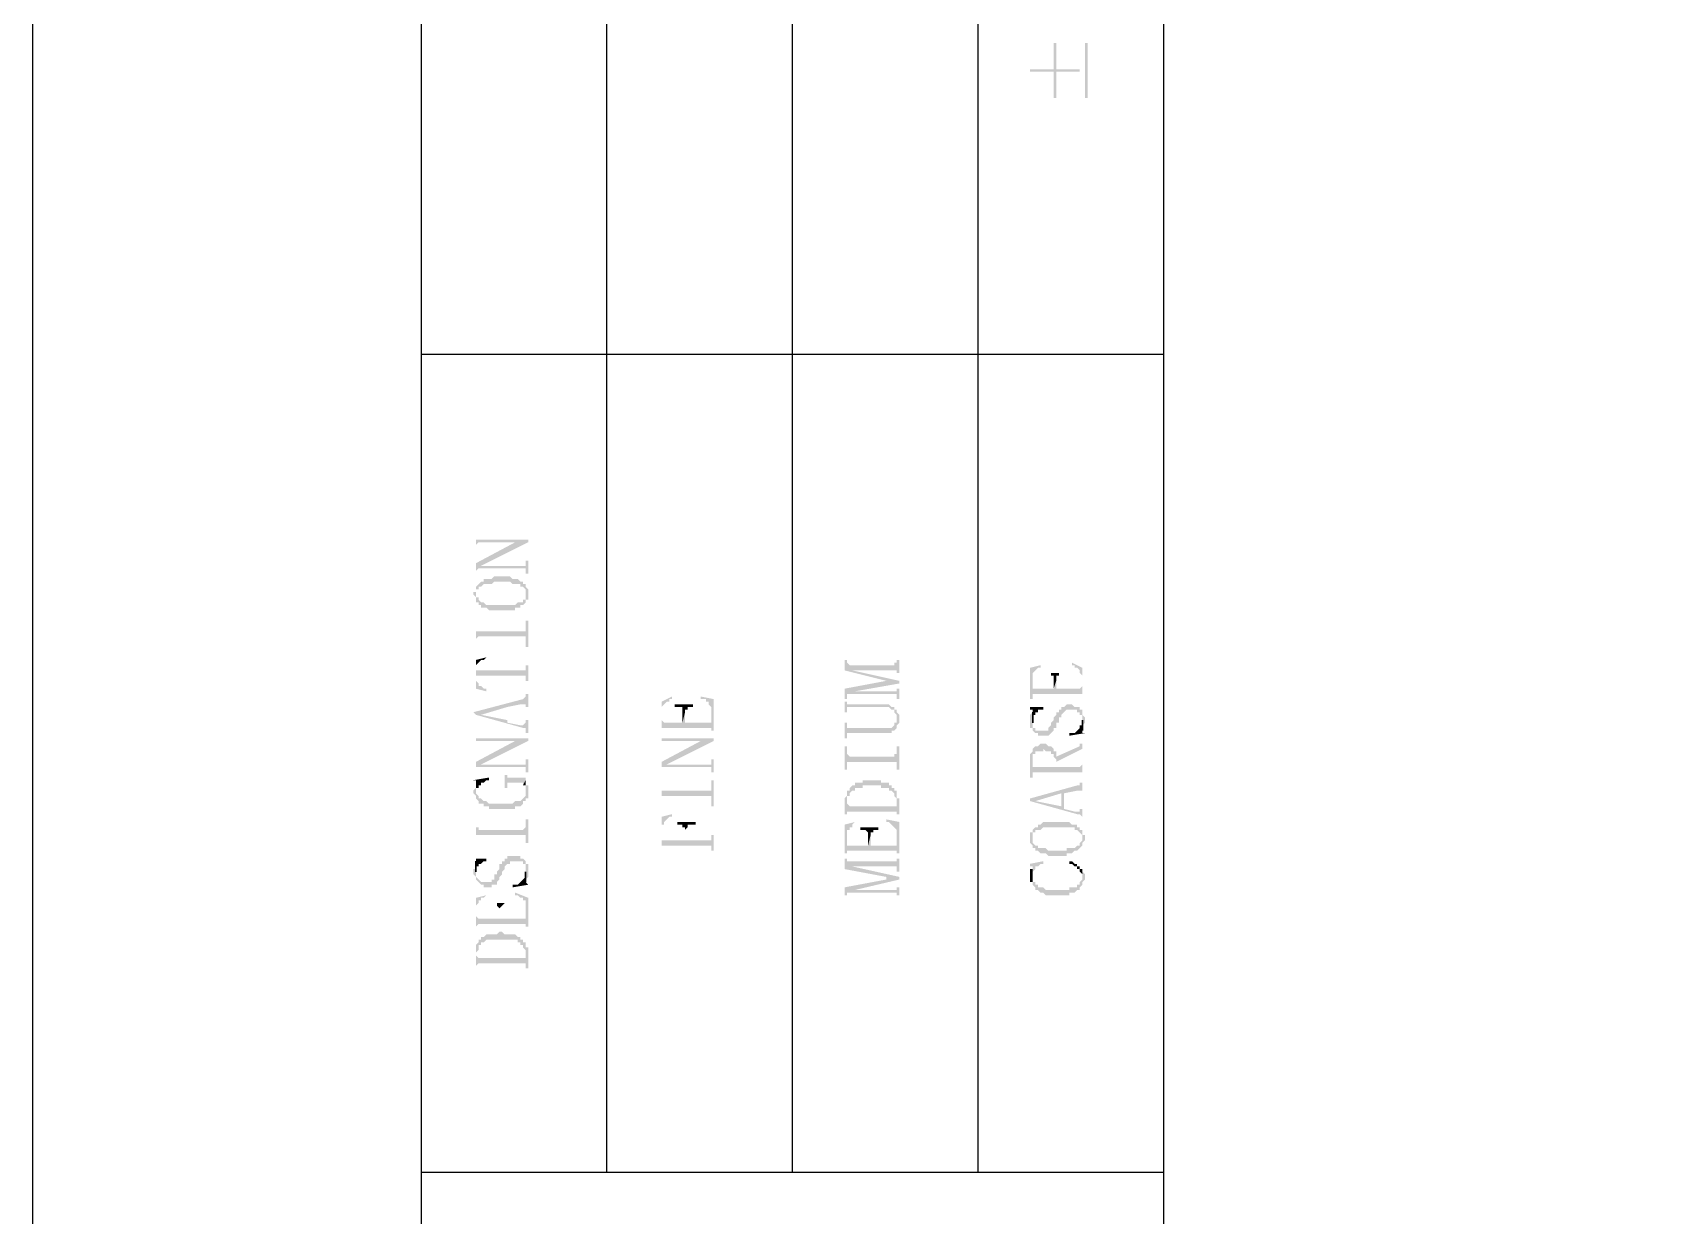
# Model space of a CAD drawing. Header units: millimetres. Extents: x 1167 to 2269, y 1197 to 1555.
# Drawn here: x 1849.13 to 1877.25, y 1474.57 to 1494.99 of the extents above; entities that cross this region are included whole.
import ezdxf

# ---------------------------------------------------------------- set-up
doc = ezdxf.new("R2010")
doc.units = ezdxf.units.MM

msp = doc.modelspace()

# ---------------------------------------------------------------- hatches: boundary and pattern name
at = {"transparency": 33554559}
for points in [[(1866.35536, 1494.35942), (1866.35536, 1494.31428), (1866.76155, 1494.31428), (1866.76155, 1493.86296), (1866.80669, 1493.86296), (1866.80669, 1494.31428), (1867.21288, 1494.31428), (1867.21288, 1494.35942), (1866.80669, 1494.35942), (1866.80669, 1494.81074), (1866.76155, 1494.81074), (1866.76155, 1494.35942)], [(1867.34827, 1493.86296), (1867.34827, 1494.81074), (1867.30314, 1494.81074), (1867.30314, 1493.86296)], [(1856.78734, 1486.32589), (1856.78734, 1486.10023), (1856.78734, 1486.14536), (1856.78734, 1486.14536), (1856.83248, 1486.19049), (1857.68999, 1486.19049), (1857.68999, 1486.23562), (1856.78734, 1486.23562)], [(1856.78734, 1485.82944), (1856.78734, 1485.64891), (1856.78734, 1485.69404), (1856.78734, 1485.69404), (1856.83248, 1485.73917), (1856.83248, 1485.73917), (1856.87761, 1485.7843), (1857.68999, 1486.19049), (1857.46433, 1486.19049)], [(1856.83248, 1485.73917), (1857.64486, 1485.73917), (1857.64486, 1485.69404), (1857.64486, 1485.64891), (1857.68999, 1485.64891), (1857.68999, 1485.87457), (1857.64486, 1485.87457), (1857.64486, 1485.7843), (1856.87761, 1485.7843)], [(1856.74221, 1485.28785), (1856.74221, 1485.28785), (1856.78734, 1485.24272), (1856.78734, 1485.19758), (1856.78734, 1485.15245), (1856.83248, 1485.15245), (1856.83248, 1485.10732), (1856.87761, 1485.10732), (1856.87761, 1485.06219), (1856.96787, 1485.06219), (1857.013, 1485.01706), (1857.46433, 1485.01706), (1857.46433, 1485.06219), (1857.55459, 1485.06219), (1857.55459, 1485.10732), (1857.59972, 1485.10732), (1857.64486, 1485.15245), (1857.64486, 1485.19758), (1857.68999, 1485.19758), (1857.68999, 1485.24272), (1857.68999, 1485.28785), (1857.68999, 1485.33298), (1857.68999, 1485.37811), (1857.68999, 1485.37811), (1857.64486, 1485.42325), (1857.64486, 1485.28785), (1857.64486, 1485.24272), (1857.64486, 1485.19758), (1857.59972, 1485.19758), (1857.59972, 1485.15245), (1857.50946, 1485.15245), (1857.46433, 1485.10732), (1856.96787, 1485.10732), (1856.92274, 1485.15245), (1856.87761, 1485.15245), (1856.83248, 1485.19758), (1856.83248, 1485.24272), (1856.78734, 1485.24272), (1856.78734, 1485.28785), (1856.78734, 1485.42325), (1856.78734, 1485.37811), (1856.78734, 1485.33298), (1856.74221, 1485.33298)], [(1856.78734, 1485.42325), (1856.78734, 1485.28785), (1856.78734, 1485.33298), (1856.78734, 1485.37811), (1856.83248, 1485.37811), (1856.83248, 1485.42325), (1856.87761, 1485.42325), (1856.92274, 1485.46838), (1857.05814, 1485.46838), (1857.10327, 1485.51351), (1857.37406, 1485.51351), (1857.41919, 1485.46838), (1857.55459, 1485.46838), (1857.55459, 1485.42325), (1857.59972, 1485.42325), (1857.64486, 1485.37811), (1857.64486, 1485.33298), (1857.64486, 1485.28785), (1857.64486, 1485.42325), (1857.64486, 1485.46838), (1857.59972, 1485.46838), (1857.59972, 1485.51351), (1857.55459, 1485.51351), (1857.50946, 1485.55864), (1857.41919, 1485.55864), (1857.37406, 1485.60377), (1857.10327, 1485.60377), (1857.05814, 1485.55864), (1856.92274, 1485.55864), (1856.92274, 1485.51351), (1856.87761, 1485.51351), (1856.83248, 1485.46838), (1856.83248, 1485.46838)], [(1856.78734, 1484.83653), (1856.78734, 1484.38521), (1856.78734, 1484.5206), (1856.78734, 1484.5206), (1856.83248, 1484.56573), (1857.64486, 1484.56573), (1857.64486, 1484.38521), (1857.68999, 1484.38521), (1857.68999, 1484.83653), (1857.64486, 1484.83653), (1857.64486, 1484.70113), (1857.64486, 1484.656), (1856.78734, 1484.656)], [(1856.78734, 1484.15954), (1856.78734, 1484.02415), (1856.78734, 1484.06928), (1856.83248, 1484.11441), (1856.83248, 1484.11441), (1856.87761, 1484.15954), (1856.92274, 1484.15954), (1856.96787, 1484.20468), (1856.96787, 1484.20468)], [(1856.78734, 1484.15954), (1856.78734, 1483.66309), (1856.96787, 1483.61796), (1856.96787, 1483.66309), (1856.92274, 1483.66309), (1856.87761, 1483.70822), (1856.83248, 1483.70822), (1856.83248, 1483.75336), (1856.83248, 1483.75336), (1856.78734, 1483.79849), (1856.78734, 1484.02415)], [(1856.78734, 1484.02415), (1856.78734, 1483.84362), (1856.78734, 1483.88875), (1857.64486, 1483.88875), (1857.64486, 1483.84362), (1857.64486, 1483.79849), (1857.68999, 1483.79849), (1857.68999, 1484.06928), (1857.64486, 1484.06928), (1857.64486, 1484.02415), (1857.64486, 1483.97902), (1856.78734, 1483.97902)], [(1863.15098, 1484.15954), (1863.15098, 1483.97902), (1863.8731, 1483.79849), (1863.8731, 1483.79849), (1864.09876, 1483.75336), (1864.09876, 1483.79849), (1863.28638, 1483.97902), (1863.28638, 1483.97902), (1863.24124, 1484.06928), (1863.24124, 1484.06928), (1863.19611, 1484.11441), (1863.19611, 1484.15954), (1863.19611, 1484.15954)], [(1863.24124, 1484.06928), (1863.28638, 1483.97902), (1864.05362, 1483.97902), (1864.05362, 1483.93388), (1864.09876, 1483.93388), (1864.09876, 1484.15954), (1864.05362, 1484.15954), (1864.05362, 1484.11441), (1864.00849, 1484.11441), (1864.00849, 1484.06928)], [(1866.35536, 1484.02415), (1866.35536, 1483.48256), (1866.4005, 1483.48256), (1866.4005, 1483.88875), (1866.4005, 1483.93388), (1866.4005, 1483.93388), (1866.44563, 1483.97902), (1866.44563, 1483.97902), (1866.49076, 1484.02415), (1866.53589, 1484.02415), (1866.53589, 1484.06928), (1866.53589, 1484.06928)], [(1867.07748, 1484.06928), (1867.12261, 1484.06928), (1867.12261, 1484.02415), (1867.16774, 1484.02415), (1867.21288, 1483.97902), (1867.21288, 1483.93388), (1867.21288, 1483.93388), (1867.25801, 1483.88875), (1867.25801, 1483.48256), (1867.25801, 1484.02415), (1867.07748, 1484.11441)], [(1863.15098, 1483.66309), (1863.15098, 1483.48256), (1863.19611, 1483.48256), (1863.19611, 1483.52769), (1863.19611, 1483.57283), (1863.24124, 1483.57283), (1863.33151, 1483.61796), (1864.09876, 1483.75336), (1863.8731, 1483.79849)], [(1866.4005, 1483.52769), (1866.4005, 1483.57283), (1867.25801, 1483.57283), (1867.25801, 1483.52769), (1867.25801, 1483.70822), (1867.25801, 1483.70822), (1867.21288, 1483.66309), (1866.80669, 1483.66309), (1866.80669, 1483.79849), (1866.76155, 1483.66309), (1866.4005, 1483.66309), (1866.4005, 1483.84362)], [(1866.62616, 1483.93388), (1866.71642, 1483.93388), (1866.71642, 1483.88875), (1866.76155, 1483.88875), (1866.76155, 1483.66309), (1866.80669, 1483.79849), (1866.80669, 1483.84362), (1866.80669, 1483.88875), (1866.85182, 1483.88875), (1866.85182, 1483.93388), (1866.94208, 1483.93388)], [(1856.74221, 1483.2569), (1856.78734, 1483.21177), (1856.87761, 1483.21177), (1857.32893, 1483.34717), (1857.32893, 1483.1215), (1857.32893, 1483.34717), (1857.55459, 1483.3923), (1857.64486, 1483.3923), (1857.64486, 1483.34717), (1857.68999, 1483.34717), (1857.68999, 1483.57283), (1857.64486, 1483.57283), (1857.64486, 1483.52769), (1857.64486, 1483.52769), (1857.59972, 1483.48256), (1857.59972, 1483.48256)], [(1859.99173, 1483.43743), (1859.99173, 1482.94098), (1859.99173, 1483.30203), (1859.99173, 1483.34717), (1860.03686, 1483.3923), (1860.03686, 1483.3923), (1860.08199, 1483.43743), (1860.12712, 1483.43743), (1860.12712, 1483.48256), (1860.17226, 1483.48256), (1860.17226, 1483.52769)], [(1860.66871, 1483.48256), (1860.75898, 1483.48256), (1860.75898, 1483.43743), (1860.80411, 1483.43743), (1860.80411, 1483.3923), (1860.80411, 1483.3923), (1860.84924, 1483.34717), (1860.84924, 1482.94098), (1860.89437, 1482.94098), (1860.89437, 1483.48256), (1860.66871, 1483.52769)], [(1863.15098, 1483.43743), (1863.15098, 1483.2569), (1863.19611, 1483.2569), (1863.19611, 1483.30203), (1863.19611, 1483.34717), (1863.91823, 1483.34717), (1863.96336, 1483.30203), (1864.00849, 1483.30203), (1864.00849, 1483.2569), (1864.00849, 1483.2569), (1864.05362, 1483.21177), (1864.05362, 1483.16664), (1864.05362, 1483.30203), (1864.00849, 1483.30203), (1864.00849, 1483.34717), (1863.96336, 1483.34717), (1863.91823, 1483.3923), (1863.19611, 1483.3923), (1863.19611, 1483.43743), (1863.19611, 1483.43743)], [(1863.24124, 1483.57283), (1864.05362, 1483.57283), (1864.05362, 1483.52769), (1864.05362, 1483.48256), (1864.09876, 1483.48256), (1864.09876, 1483.66309), (1864.05362, 1483.66309), (1864.05362, 1483.61796), (1863.33151, 1483.61796)], [(1856.78734, 1483.21177), (1857.59972, 1482.98611), (1857.64486, 1482.98611), (1857.64486, 1482.94098), (1857.64486, 1482.89584), (1857.68999, 1482.89584), (1857.68999, 1483.1215), (1857.64486, 1483.1215), (1857.64486, 1483.07637), (1857.64486, 1483.07637), (1857.59972, 1483.03124), (1857.55459, 1483.03124), (1857.32893, 1483.07637), (1857.32893, 1483.34717), (1857.32893, 1483.1215), (1856.87761, 1483.21177), (1856.87761, 1483.21177)], [(1859.99173, 1482.94098), (1859.99173, 1482.98611), (1860.84924, 1482.98611), (1860.84924, 1482.94098), (1860.84924, 1483.1215), (1860.84924, 1483.07637), (1860.39792, 1483.07637), (1860.39792, 1483.2569), (1860.35279, 1483.07637), (1860.03686, 1483.07637), (1859.99173, 1483.1215), (1859.99173, 1483.30203)], [(1860.21739, 1483.3923), (1860.21739, 1483.34717), (1860.35279, 1483.34717), (1860.35279, 1483.30203), (1860.35279, 1483.2569), (1860.35279, 1483.07637), (1860.39792, 1483.2569), (1860.39792, 1483.30203), (1860.44305, 1483.30203), (1860.44305, 1483.34717), (1860.53331, 1483.34717), (1860.53331, 1483.3923)], [(1863.15098, 1483.07637), (1863.15098, 1482.80558), (1863.19611, 1482.80558), (1863.19611, 1482.85071), (1863.19611, 1482.89584), (1863.96336, 1482.89584), (1863.96336, 1482.94098), (1864.00849, 1482.94098), (1864.05362, 1482.98611), (1864.05362, 1483.03124), (1864.05362, 1483.03124), (1864.09876, 1483.07637), (1864.09876, 1483.1215), (1864.09876, 1483.16664), (1864.09876, 1483.21177), (1864.05362, 1483.2569), (1864.05362, 1483.1215), (1864.05362, 1483.07637), (1864.00849, 1483.07637), (1864.00849, 1483.03124), (1864.00849, 1483.03124), (1863.96336, 1482.98611), (1863.19611, 1482.98611), (1863.19611, 1483.07637)], [(1866.35536, 1483.1215), (1866.35536, 1483.03124), (1866.35536, 1482.98611), (1866.4005, 1482.98611), (1866.4005, 1482.94098), (1866.4005, 1482.94098), (1866.44563, 1482.89584), (1866.49076, 1482.89584), (1866.49076, 1482.85071), (1866.67129, 1482.85071), (1866.71642, 1482.89584), (1866.71642, 1482.89584), (1866.76155, 1482.94098), (1866.76155, 1482.98611), (1866.80669, 1482.98611), (1866.80669, 1483.07637), (1866.85182, 1483.07637), (1866.85182, 1483.16664), (1866.89695, 1483.16664), (1866.89695, 1483.21177), (1866.89695, 1483.21177), (1866.94208, 1483.2569), (1866.94208, 1483.2569), (1866.98721, 1483.30203), (1867.16774, 1483.30203), (1867.16774, 1483.2569), (1867.21288, 1483.2569), (1867.21288, 1483.21177), (1867.25801, 1483.21177), (1867.25801, 1483.16664), (1867.25801, 1482.98611), (1867.25801, 1483.03124), (1867.25801, 1483.03124), (1867.30314, 1483.07637), (1867.30314, 1483.1215), (1867.30314, 1483.16664), (1867.30314, 1483.16664), (1867.25801, 1483.21177), (1867.25801, 1483.2569), (1867.25801, 1483.30203), (1867.21288, 1483.30203), (1867.21288, 1483.34717), (1867.12261, 1483.34717), (1867.07748, 1483.3923), (1866.98721, 1483.3923), (1866.94208, 1483.34717), (1866.89695, 1483.34717), (1866.89695, 1483.30203), (1866.85182, 1483.30203), (1866.85182, 1483.2569), (1866.80669, 1483.2569), (1866.80669, 1483.21177), (1866.80669, 1483.21177), (1866.76155, 1483.16664), (1866.76155, 1483.1215), (1866.76155, 1483.1215), (1866.71642, 1483.07637), (1866.71642, 1483.03124), (1866.71642, 1483.03124), (1866.67129, 1482.98611), (1866.67129, 1482.94098), (1866.44563, 1482.94098), (1866.44563, 1482.98611), (1866.4005, 1482.98611), (1866.4005, 1483.03124), (1866.4005, 1483.07637), (1866.4005, 1483.2569), (1866.35536, 1483.21177), (1866.35536, 1483.16664)], [(1866.35536, 1483.34717), (1866.35536, 1483.30203), (1866.4005, 1483.30203), (1866.4005, 1483.16664), (1866.4005, 1483.21177), (1866.44563, 1483.21177), (1866.44563, 1483.2569), (1866.49076, 1483.2569), (1866.49076, 1483.30203), (1866.58103, 1483.30203), (1866.58103, 1483.34717)], [(1856.78734, 1482.89584), (1856.78734, 1482.67018), (1856.78734, 1482.76045), (1857.68999, 1482.76045), (1857.68999, 1482.80558), (1856.78734, 1482.80558)], [(1859.99173, 1482.89584), (1859.99173, 1482.67018), (1859.99173, 1482.71532), (1859.99173, 1482.76045), (1860.89437, 1482.76045), (1860.89437, 1482.80558), (1859.99173, 1482.80558)], [(1867.03235, 1482.85071), (1867.03235, 1482.85071), (1867.30314, 1482.89584), (1867.25801, 1482.89584), (1867.25801, 1482.94098), (1867.25801, 1483.07637), (1867.25801, 1483.03124), (1867.21288, 1483.03124), (1867.21288, 1482.98611), (1867.21288, 1482.98611), (1867.16774, 1482.94098), (1867.16774, 1482.94098), (1867.12261, 1482.89584), (1867.03235, 1482.89584)], [(1856.78734, 1482.39939), (1856.78734, 1482.21886), (1856.78734, 1482.30913), (1856.83248, 1482.30913), (1856.87761, 1482.35426), (1857.68999, 1482.76045), (1857.46433, 1482.76045)], [(1859.99173, 1482.39939), (1859.99173, 1482.21886), (1859.99173, 1482.26399), (1859.99173, 1482.30913), (1860.03686, 1482.30913), (1860.08199, 1482.35426), (1860.89437, 1482.76045), (1860.66871, 1482.76045)], [(1863.15098, 1482.67018), (1863.15098, 1482.26399), (1863.19611, 1482.26399), (1863.19611, 1482.39939), (1864.05362, 1482.39939), (1864.05362, 1482.26399), (1864.09876, 1482.26399), (1864.09876, 1482.67018), (1864.05362, 1482.67018), (1864.05362, 1482.53479), (1864.00849, 1482.53479), (1864.00849, 1482.48965), (1863.24124, 1482.48965), (1863.19611, 1482.53479), (1863.19611, 1482.67018)], [(1866.35536, 1482.44452), (1866.35536, 1482.1286), (1866.4005, 1482.1286), (1866.4005, 1482.44452), (1866.4005, 1482.53479), (1866.44563, 1482.53479), (1866.44563, 1482.57992), (1866.58103, 1482.57992), (1866.58103, 1482.62505), (1866.58103, 1482.62505), (1866.62616, 1482.57992), (1866.71642, 1482.57992), (1866.71642, 1482.53479), (1866.76155, 1482.53479), (1866.76155, 1482.48965), (1866.76155, 1482.48965), (1866.80669, 1482.44452), (1866.80669, 1482.30913), (1866.80669, 1482.57992), (1866.76155, 1482.57992), (1866.76155, 1482.62505), (1866.76155, 1482.62505), (1866.71642, 1482.67018), (1866.67129, 1482.67018), (1866.62616, 1482.71532), (1866.53589, 1482.71532), (1866.49076, 1482.67018), (1866.44563, 1482.67018), (1866.4005, 1482.62505), (1866.4005, 1482.57992), (1866.4005, 1482.57992), (1866.35536, 1482.53479), (1866.35536, 1482.48965), (1866.35536, 1482.48965)], [(1866.80669, 1482.48965), (1866.80669, 1482.39939), (1867.25801, 1482.62505), (1867.25801, 1482.76045), (1867.25801, 1482.71532), (1867.21288, 1482.71532), (1867.21288, 1482.67018), (1867.21288, 1482.67018)], [(1856.83248, 1482.30913), (1857.64486, 1482.30913), (1857.64486, 1482.21886), (1857.68999, 1482.21886), (1857.68999, 1482.44452), (1857.64486, 1482.44452), (1857.64486, 1482.39939), (1857.64486, 1482.35426), (1856.87761, 1482.35426)], [(1860.03686, 1482.30913), (1860.84924, 1482.30913), (1860.84924, 1482.21886), (1860.89437, 1482.21886), (1860.89437, 1482.44452), (1860.84924, 1482.44452), (1860.84924, 1482.39939), (1860.84924, 1482.35426), (1860.08199, 1482.35426)], [(1866.4005, 1482.17373), (1866.4005, 1482.21886), (1867.25801, 1482.21886), (1867.25801, 1482.1286), (1867.25801, 1482.39939), (1867.25801, 1482.35426), (1867.25801, 1482.35426), (1867.21288, 1482.30913), (1866.80669, 1482.30913), (1866.80669, 1482.53479), (1866.80669, 1482.57992), (1866.80669, 1482.30913), (1866.4005, 1482.30913), (1866.4005, 1482.39939)], [(1856.74221, 1482.08346), (1856.78734, 1482.08346), (1856.78734, 1482.03833), (1856.78734, 1481.90294), (1856.78734, 1481.94807), (1856.83248, 1481.94807), (1856.83248, 1481.9932), (1856.87761, 1481.9932), (1856.87761, 1482.03833), (1856.92274, 1482.03833), (1856.96787, 1482.08346), (1857.013, 1482.08346), (1857.013, 1482.1286)], [(1857.2838, 1482.17373), (1857.2838, 1481.94807), (1857.32893, 1481.94807), (1857.32893, 1481.9932), (1857.32893, 1482.03833), (1857.59972, 1482.03833), (1857.59972, 1481.9932), (1857.64486, 1482.08346), (1857.64486, 1482.1286), (1857.32893, 1482.1286), (1857.32893, 1482.17373), (1857.32893, 1482.17373)], [(1857.59972, 1481.9932), (1857.64486, 1481.9932), (1857.64486, 1481.90294), (1857.64486, 1482.03833), (1857.64486, 1482.08346)], [(1859.99173, 1482.08346), (1859.99173, 1481.63214), (1859.99173, 1481.76754), (1859.99173, 1481.81267), (1860.84924, 1481.81267), (1860.84924, 1481.63214), (1860.89437, 1481.63214), (1860.89437, 1482.08346), (1860.84924, 1482.08346), (1860.84924, 1481.94807), (1860.84924, 1481.90294), (1859.99173, 1481.90294), (1859.99173, 1481.94807)], [(1863.15098, 1481.72241), (1863.15098, 1481.49675), (1863.19611, 1481.49675), (1863.19611, 1481.72241), (1863.19611, 1481.76754), (1863.19611, 1481.81267), (1863.24124, 1481.81267), (1863.24124, 1481.8578), (1863.24124, 1481.8578), (1863.28638, 1481.90294), (1863.33151, 1481.90294), (1863.33151, 1481.94807), (1863.46691, 1481.94807), (1863.46691, 1481.9932), (1863.78283, 1481.9932), (1863.78283, 1481.94807), (1863.91823, 1481.94807), (1863.91823, 1481.90294), (1863.96336, 1481.90294), (1864.00849, 1481.8578), (1864.00849, 1481.81267), (1864.00849, 1481.81267), (1864.05362, 1481.76754), (1864.05362, 1481.49675), (1864.09876, 1481.49675), (1864.09876, 1481.72241), (1864.09876, 1481.76754), (1864.05362, 1481.76754), (1864.05362, 1481.8578), (1864.05362, 1481.90294), (1864.00849, 1481.90294), (1864.00849, 1481.94807), (1863.96336, 1481.94807), (1863.96336, 1481.9932), (1863.91823, 1481.9932), (1863.91823, 1482.03833), (1863.78283, 1482.03833), (1863.78283, 1482.08346), (1863.46691, 1482.08346), (1863.46691, 1482.03833), (1863.33151, 1482.03833), (1863.33151, 1481.9932), (1863.28638, 1481.9932), (1863.24124, 1481.94807), (1863.24124, 1481.90294), (1863.19611, 1481.90294), (1863.19611, 1481.8578), (1863.19611, 1481.81267), (1863.19611, 1481.81267), (1863.15098, 1481.76754), (1863.15098, 1481.76754)], [(1866.35536, 1481.76754), (1866.35536, 1481.72241), (1866.44563, 1481.72241), (1866.89695, 1481.8578), (1866.89695, 1481.63214), (1866.94208, 1481.8578), (1867.16774, 1481.90294), (1867.25801, 1481.90294), (1867.25801, 1481.8578), (1867.25801, 1482.08346), (1867.25801, 1482.03833), (1867.21288, 1482.03833), (1867.21288, 1481.9932), (1867.16774, 1481.9932)], [(1856.74221, 1481.90294), (1856.74221, 1481.8578), (1856.74221, 1481.8578), (1856.78734, 1481.81267), (1856.78734, 1481.76754), (1856.78734, 1481.76754), (1856.83248, 1481.72241), (1856.83248, 1481.67728), (1856.92274, 1481.67728), (1856.92274, 1481.63214), (1857.013, 1481.63214), (1857.013, 1481.58701), (1857.46433, 1481.58701), (1857.46433, 1481.63214), (1857.55459, 1481.63214), (1857.59972, 1481.67728), (1857.59972, 1481.72241), (1857.64486, 1481.72241), (1857.64486, 1481.76754), (1857.68999, 1481.76754), (1857.68999, 1481.81267), (1857.68999, 1481.90294), (1857.68999, 1481.94807), (1857.68999, 1481.9932), (1857.64486, 1481.9932), (1857.64486, 1481.8578), (1857.64486, 1481.81267), (1857.64486, 1481.81267), (1857.59972, 1481.76754), (1857.59972, 1481.76754), (1857.55459, 1481.72241), (1857.46433, 1481.72241), (1857.41919, 1481.67728), (1857.013, 1481.67728), (1856.96787, 1481.72241), (1856.92274, 1481.72241), (1856.87761, 1481.76754), (1856.83248, 1481.76754), (1856.83248, 1481.81267), (1856.83248, 1481.81267), (1856.78734, 1481.8578), (1856.78734, 1481.9932), (1856.78734, 1481.94807), (1856.78734, 1481.94807)], [(1866.35536, 1481.72241), (1867.16774, 1481.49675), (1867.21288, 1481.49675), (1867.25801, 1481.45161), (1867.25801, 1481.40648), (1867.25801, 1481.63214), (1867.25801, 1481.58701), (1867.21288, 1481.58701), (1867.21288, 1481.54188), (1867.12261, 1481.54188), (1866.94208, 1481.58701), (1866.94208, 1481.8578), (1866.89695, 1481.63214), (1866.44563, 1481.72241), (1866.44563, 1481.72241)], [(1859.99173, 1481.45161), (1859.99173, 1480.8649), (1859.99173, 1481.22595), (1859.99173, 1481.31622), (1860.03686, 1481.31622), (1860.03686, 1481.36135), (1860.03686, 1481.36135), (1860.08199, 1481.40648), (1860.08199, 1481.40648), (1860.12712, 1481.45161), (1860.17226, 1481.45161), (1860.17226, 1481.49675)], [(1863.19611, 1481.49675), (1863.19611, 1481.54188), (1864.05362, 1481.54188), (1864.05362, 1481.49675), (1864.05362, 1481.67728), (1864.05362, 1481.63214), (1863.24124, 1481.63214), (1863.19611, 1481.67728), (1863.19611, 1481.72241)], [(1856.78734, 1481.40648), (1856.78734, 1481.00029), (1856.78734, 1481.13569), (1857.64486, 1481.13569), (1857.64486, 1481.00029), (1857.68999, 1481.00029), (1857.68999, 1481.40648), (1857.64486, 1481.40648), (1857.64486, 1481.27109), (1857.64486, 1481.27109), (1857.59972, 1481.22595), (1856.83248, 1481.22595), (1856.83248, 1481.27109), (1856.78734, 1481.27109)], [(1859.99173, 1480.91003), (1859.99173, 1480.95516), (1860.84924, 1480.95516), (1860.84924, 1480.8649), (1860.89437, 1480.8649), (1860.89437, 1481.13569), (1860.84924, 1481.13569), (1860.84924, 1481.09056), (1860.84924, 1481.04542), (1860.39792, 1481.04542), (1860.39792, 1481.22595), (1860.39792, 1481.04542), (1859.99173, 1481.04542), (1859.99173, 1481.22595)], [(1860.26252, 1481.36135), (1860.26252, 1481.31622), (1860.35279, 1481.31622), (1860.35279, 1481.27109), (1860.39792, 1481.27109), (1860.39792, 1481.04542), (1860.39792, 1481.22595), (1860.39792, 1481.22595), (1860.44305, 1481.27109), (1860.44305, 1481.31622), (1860.57845, 1481.31622), (1860.57845, 1481.36135)], [(1863.15098, 1481.31622), (1863.15098, 1480.81976), (1863.19611, 1480.81976), (1863.19611, 1481.18082), (1863.19611, 1481.22595), (1863.24124, 1481.22595), (1863.24124, 1481.27109), (1863.28638, 1481.27109), (1863.28638, 1481.31622), (1863.28638, 1481.31622), (1863.33151, 1481.36135), (1863.37664, 1481.36135), (1863.33151, 1481.36135)], [(1863.19611, 1480.81976), (1863.19611, 1480.8649), (1864.05362, 1480.8649), (1864.05362, 1480.81976), (1864.05362, 1481.00029), (1864.05362, 1480.95516), (1863.6023, 1480.95516), (1863.6023, 1481.13569), (1863.55717, 1480.95516), (1863.19611, 1480.95516), (1863.19611, 1481.00029), (1863.19611, 1481.18082)], [(1863.42177, 1481.27109), (1863.42177, 1481.22595), (1863.51204, 1481.22595), (1863.55717, 1481.18082), (1863.55717, 1481.13569), (1863.55717, 1480.95516), (1863.6023, 1481.13569), (1863.6023, 1481.18082), (1863.64743, 1481.18082), (1863.64743, 1481.22595), (1863.7377, 1481.22595), (1863.7377, 1481.27109)], [(1863.8731, 1481.36135), (1863.91823, 1481.36135), (1863.96336, 1481.31622), (1863.96336, 1481.31622), (1864.00849, 1481.27109), (1864.00849, 1481.27109), (1864.05362, 1481.22595), (1864.05362, 1481.18082), (1864.05362, 1480.81976), (1864.09876, 1480.81976), (1864.09876, 1481.36135), (1863.8731, 1481.40648)], [(1866.35536, 1481.09056), (1866.35536, 1481.04542), (1866.35536, 1481.00029), (1866.35536, 1481.00029), (1866.4005, 1480.95516), (1866.4005, 1480.91003), (1866.44563, 1480.91003), (1866.44563, 1480.8649), (1866.49076, 1480.8649), (1866.53589, 1480.81976), (1866.62616, 1480.81976), (1866.67129, 1480.77463), (1866.98721, 1480.77463), (1866.98721, 1480.81976), (1867.07748, 1480.81976), (1867.12261, 1480.8649), (1867.16774, 1480.8649), (1867.21288, 1480.91003), (1867.21288, 1480.91003), (1867.25801, 1480.95516), (1867.25801, 1481.00029), (1867.25801, 1481.00029), (1867.30314, 1481.04542), (1867.30314, 1481.09056), (1867.30314, 1481.13569), (1867.25801, 1481.13569), (1867.25801, 1481.18082), (1867.25801, 1481.09056), (1867.25801, 1481.04542), (1867.25801, 1481.04542), (1867.21288, 1481.00029), (1867.21288, 1480.95516), (1867.16774, 1480.95516), (1867.12261, 1480.91003), (1866.98721, 1480.91003), (1866.98721, 1480.8649), (1866.67129, 1480.8649), (1866.62616, 1480.91003), (1866.49076, 1480.91003), (1866.49076, 1480.95516), (1866.44563, 1480.95516), (1866.4005, 1481.00029), (1866.4005, 1481.04542), (1866.4005, 1481.18082), (1866.35536, 1481.18082), (1866.35536, 1481.13569)], [(1866.4005, 1481.18082), (1866.4005, 1481.09056), (1866.4005, 1481.13569), (1866.4005, 1481.18082), (1866.44563, 1481.18082), (1866.44563, 1481.22595), (1866.53589, 1481.22595), (1866.58103, 1481.27109), (1867.12261, 1481.27109), (1867.12261, 1481.22595), (1867.16774, 1481.22595), (1867.21288, 1481.18082), (1867.21288, 1481.18082), (1867.25801, 1481.13569), (1867.25801, 1481.09056), (1867.25801, 1481.22595), (1867.21288, 1481.22595), (1867.21288, 1481.27109), (1867.16774, 1481.27109), (1867.16774, 1481.31622), (1867.07748, 1481.31622), (1867.03235, 1481.36135), (1866.58103, 1481.36135), (1866.53589, 1481.31622), (1866.49076, 1481.31622), (1866.49076, 1481.27109), (1866.44563, 1481.27109), (1866.4005, 1481.22595), (1866.4005, 1481.22595)], [(1856.74221, 1480.50384), (1856.74221, 1480.45871), (1856.74221, 1480.45871), (1856.78734, 1480.41357), (1856.78734, 1480.36844), (1856.78734, 1480.36844), (1856.83248, 1480.32331), (1856.83248, 1480.32331), (1856.87761, 1480.27818), (1856.92274, 1480.27818), (1856.92274, 1480.23305), (1857.05814, 1480.23305), (1857.05814, 1480.27818), (1857.1484, 1480.27818), (1857.1484, 1480.32331), (1857.1484, 1480.32331), (1857.19353, 1480.36844), (1857.19353, 1480.41357), (1857.19353, 1480.41357), (1857.23867, 1480.45871), (1857.23867, 1480.50384), (1857.23867, 1480.50384), (1857.2838, 1480.54897), (1857.2838, 1480.5941), (1857.2838, 1480.5941), (1857.32893, 1480.63924), (1857.37406, 1480.63924), (1857.37406, 1480.68437), (1857.59972, 1480.68437), (1857.59972, 1480.63924), (1857.64486, 1480.63924), (1857.64486, 1480.5941), (1857.64486, 1480.36844), (1857.68999, 1480.41357), (1857.68999, 1480.50384), (1857.68999, 1480.5941), (1857.68999, 1480.63924), (1857.64486, 1480.63924), (1857.64486, 1480.68437), (1857.64486, 1480.68437), (1857.59972, 1480.7295), (1857.55459, 1480.7295), (1857.55459, 1480.77463), (1857.32893, 1480.77463), (1857.32893, 1480.7295), (1857.2838, 1480.7295), (1857.2838, 1480.68437), (1857.23867, 1480.68437), (1857.23867, 1480.63924), (1857.19353, 1480.63924), (1857.19353, 1480.54897), (1857.19353, 1480.54897), (1857.1484, 1480.50384), (1857.1484, 1480.45871), (1857.10327, 1480.45871), (1857.10327, 1480.41357), (1857.10327, 1480.36844), (1857.05814, 1480.36844), (1857.05814, 1480.32331), (1856.87761, 1480.32331), (1856.83248, 1480.36844), (1856.83248, 1480.36844), (1856.78734, 1480.41357), (1856.78734, 1480.63924), (1856.78734, 1480.5941), (1856.78734, 1480.54897), (1856.74221, 1480.54897)], [(1856.74221, 1480.7295), (1856.78734, 1480.7295), (1856.78734, 1480.68437), (1856.78734, 1480.54897), (1856.78734, 1480.5941), (1856.83248, 1480.5941), (1856.83248, 1480.63924), (1856.87761, 1480.63924), (1856.92274, 1480.68437), (1856.96787, 1480.68437), (1856.96787, 1480.7295), (1856.96787, 1480.7295)], [(1863.15098, 1480.7295), (1863.15098, 1480.54897), (1863.8731, 1480.41357), (1863.8731, 1480.36844), (1864.09876, 1480.36844), (1864.09876, 1480.41357), (1863.28638, 1480.5941), (1863.28638, 1480.5941), (1863.24124, 1480.68437), (1863.19611, 1480.68437), (1863.19611, 1480.7295), (1863.19611, 1480.7295)], [(1863.24124, 1480.68437), (1863.28638, 1480.5941), (1864.05362, 1480.5941), (1864.05362, 1480.54897), (1864.05362, 1480.50384), (1864.09876, 1480.50384), (1864.09876, 1480.7295), (1864.05362, 1480.7295), (1864.05362, 1480.68437), (1864.00849, 1480.68437)], [(1866.35536, 1480.63924), (1866.35536, 1480.5941), (1866.4005, 1480.5941), (1866.4005, 1480.32331), (1866.4005, 1480.45871), (1866.4005, 1480.50384), (1866.4005, 1480.50384), (1866.44563, 1480.54897), (1866.44563, 1480.5941), (1866.49076, 1480.5941), (1866.53589, 1480.63924), (1866.58103, 1480.63924), (1866.58103, 1480.68437)], [(1867.03235, 1480.63924), (1867.07748, 1480.63924), (1867.12261, 1480.5941), (1867.16774, 1480.5941), (1867.16774, 1480.54897), (1867.21288, 1480.54897), (1867.21288, 1480.50384), (1867.21288, 1480.50384), (1867.25801, 1480.45871), (1867.25801, 1480.41357), (1867.25801, 1480.54897), (1867.21288, 1480.54897), (1867.21288, 1480.5941), (1867.16774, 1480.5941), (1867.16774, 1480.63924), (1867.12261, 1480.63924), (1867.07748, 1480.68437), (1867.03235, 1480.68437)], [(1857.41919, 1480.27818), (1857.41919, 1480.23305), (1857.68999, 1480.27818), (1857.68999, 1480.27818), (1857.64486, 1480.32331), (1857.64486, 1480.45871), (1857.64486, 1480.41357), (1857.64486, 1480.41357), (1857.59972, 1480.36844), (1857.59972, 1480.36844), (1857.55459, 1480.32331), (1857.55459, 1480.32331), (1857.50946, 1480.27818), (1857.46433, 1480.27818)], [(1863.15098, 1480.23305), (1863.15098, 1480.09765), (1863.19611, 1480.09765), (1863.19611, 1480.14278), (1863.24124, 1480.14278), (1863.33151, 1480.18791), (1864.09876, 1480.36844), (1863.8731, 1480.36844)], [(1866.35536, 1480.45871), (1866.35536, 1480.41357), (1866.35536, 1480.36844), (1866.35536, 1480.32331), (1866.4005, 1480.32331), (1866.4005, 1480.5941), (1866.4005, 1480.54897), (1866.35536, 1480.54897), (1866.35536, 1480.50384)], [(1866.4005, 1480.32331), (1866.4005, 1480.27818), (1866.4005, 1480.27818), (1866.44563, 1480.23305), (1866.44563, 1480.18791), (1866.49076, 1480.18791), (1866.53589, 1480.14278), (1866.58103, 1480.14278), (1866.62616, 1480.09765), (1867.03235, 1480.09765), (1867.03235, 1480.14278), (1867.12261, 1480.14278), (1867.16774, 1480.18791), (1867.21288, 1480.18791), (1867.21288, 1480.23305), (1867.21288, 1480.23305), (1867.25801, 1480.27818), (1867.25801, 1480.32331), (1867.25801, 1480.32331), (1867.30314, 1480.36844), (1867.30314, 1480.41357), (1867.30314, 1480.45871), (1867.30314, 1480.45871), (1867.25801, 1480.50384), (1867.25801, 1480.54897), (1867.25801, 1480.41357), (1867.25801, 1480.36844), (1867.25801, 1480.36844), (1867.21288, 1480.32331), (1867.21288, 1480.27818), (1867.16774, 1480.27818), (1867.16774, 1480.23305), (1867.03235, 1480.23305), (1867.03235, 1480.18791), (1866.62616, 1480.18791), (1866.58103, 1480.23305), (1866.49076, 1480.23305), (1866.49076, 1480.27818), (1866.44563, 1480.27818), (1866.44563, 1480.32331), (1866.4005, 1480.32331), (1866.4005, 1480.36844), (1866.4005, 1480.41357), (1866.4005, 1480.41357)], [(1856.78734, 1480.05252), (1856.78734, 1479.55606), (1856.78734, 1479.91712), (1856.78734, 1479.91712), (1856.83248, 1479.96225), (1856.83248, 1480.00738), (1856.87761, 1480.00738), (1856.87761, 1480.05252), (1856.92274, 1480.05252), (1856.96787, 1480.09765), (1856.96787, 1480.09765)], [(1857.46433, 1480.09765), (1857.50946, 1480.09765), (1857.55459, 1480.05252), (1857.59972, 1480.05252), (1857.59972, 1480.00738), (1857.64486, 1480.00738), (1857.64486, 1479.91712), (1857.64486, 1479.55606), (1857.68999, 1479.55606), (1857.68999, 1480.05252), (1857.46433, 1480.14278)], [(1863.24124, 1480.14278), (1864.05362, 1480.14278), (1864.05362, 1480.09765), (1864.09876, 1480.09765), (1864.09876, 1480.23305), (1864.05362, 1480.23305), (1864.05362, 1480.18791), (1863.33151, 1480.18791)], [(1856.78734, 1479.55606), (1856.78734, 1479.55606), (1856.83248, 1479.6012), (1857.64486, 1479.6012), (1857.64486, 1479.55606), (1857.64486, 1479.73659), (1857.64486, 1479.69146), (1857.19353, 1479.69146), (1857.19353, 1479.87199), (1857.19353, 1479.69146), (1856.83248, 1479.69146), (1856.78734, 1479.73659), (1856.78734, 1479.87199)], [(1857.05814, 1479.96225), (1857.1484, 1479.96225), (1857.1484, 1479.91712), (1857.1484, 1479.91712), (1857.19353, 1479.87199), (1857.19353, 1479.69146), (1857.19353, 1479.87199), (1857.19353, 1479.87199), (1857.23867, 1479.91712), (1857.23867, 1479.91712), (1857.2838, 1479.96225), (1857.32893, 1479.96225)], [(1856.78734, 1479.10474), (1856.78734, 1478.83395), (1856.78734, 1479.10474), (1856.78734, 1479.10474), (1856.83248, 1479.14987), (1856.83248, 1479.19501), (1856.83248, 1479.24014), (1856.87761, 1479.24014), (1856.87761, 1479.28527), (1856.92274, 1479.28527), (1856.96787, 1479.3304), (1857.50946, 1479.3304), (1857.50946, 1479.28527), (1857.55459, 1479.28527), (1857.55459, 1479.24014), (1857.59972, 1479.24014), (1857.59972, 1479.19501), (1857.59972, 1479.19501), (1857.64486, 1479.14987), (1857.64486, 1479.10474), (1857.64486, 1478.83395), (1857.68999, 1478.83395), (1857.68999, 1479.10474), (1857.68999, 1479.19501), (1857.64486, 1479.19501), (1857.64486, 1479.24014), (1857.64486, 1479.28527), (1857.59972, 1479.28527), (1857.59972, 1479.3304), (1857.55459, 1479.3304), (1857.55459, 1479.37553), (1857.50946, 1479.37553), (1857.46433, 1479.42067), (1857.2838, 1479.42067), (1857.23867, 1479.4658), (1857.19353, 1479.4658), (1857.1484, 1479.42067), (1856.96787, 1479.42067), (1856.92274, 1479.37553), (1856.87761, 1479.37553), (1856.87761, 1479.3304), (1856.83248, 1479.3304), (1856.83248, 1479.28527), (1856.83248, 1479.28527), (1856.78734, 1479.24014), (1856.78734, 1479.14987)], [(1856.78734, 1478.87908), (1856.78734, 1478.87908), (1856.83248, 1478.92421), (1857.64486, 1478.92421), (1857.64486, 1478.87908), (1857.64486, 1479.05961), (1857.64486, 1479.01448), (1856.83248, 1479.01448), (1856.78734, 1479.05961), (1856.78734, 1479.05961)]]:
    msp.add_hatch(color=256, dxfattribs=at).paths.add_polyline_path(points)

# ---------------------------------------------------------------- linework, layer by layer
msp.add_line((1855.83949, 1549.22789), (1855.83949, 1262.48694))
for points in [[(2269.13303, 1258.22789), (2269.13303, 1555.22789), (1849.13303, 1555.22789), (1849.13303, 1258.22789)], [(1866.4005, 1483.2569), (1866.4005, 1483.07637), (1866.4005, 1483.1215), (1866.4005, 1483.2569)], [(1867.25801, 1483.07637), (1867.25801, 1482.94098), (1867.25801, 1482.98611), (1867.25801, 1483.1215)], [(1856.78734, 1480.63924), (1856.78734, 1480.50384), (1856.78734, 1480.68437)], [(1857.64486, 1480.45871), (1857.64486, 1480.32331), (1857.64486, 1480.36844), (1857.64486, 1480.50384), (1857.64486, 1480.50384)]]:
    msp.add_lwpolyline(points, close=True)
for points in [[(1859.04395, 1549.22789), (1859.04395, 1475.31364)], [(1862.24834, 1549.22789), (1862.24834, 1475.31364)], [(1865.45272, 1549.22789), (1865.45272, 1475.31364)], [(1868.65711, 1549.22789), (1868.65711, 1262.48694)], [(1855.83957, 1489.44001), (1868.65711, 1489.44001)], [(1855.83957, 1475.31364), (1868.65711, 1475.31364)]]:
    msp.add_lwpolyline(points)

doc.saveas('drawing.dxf')
